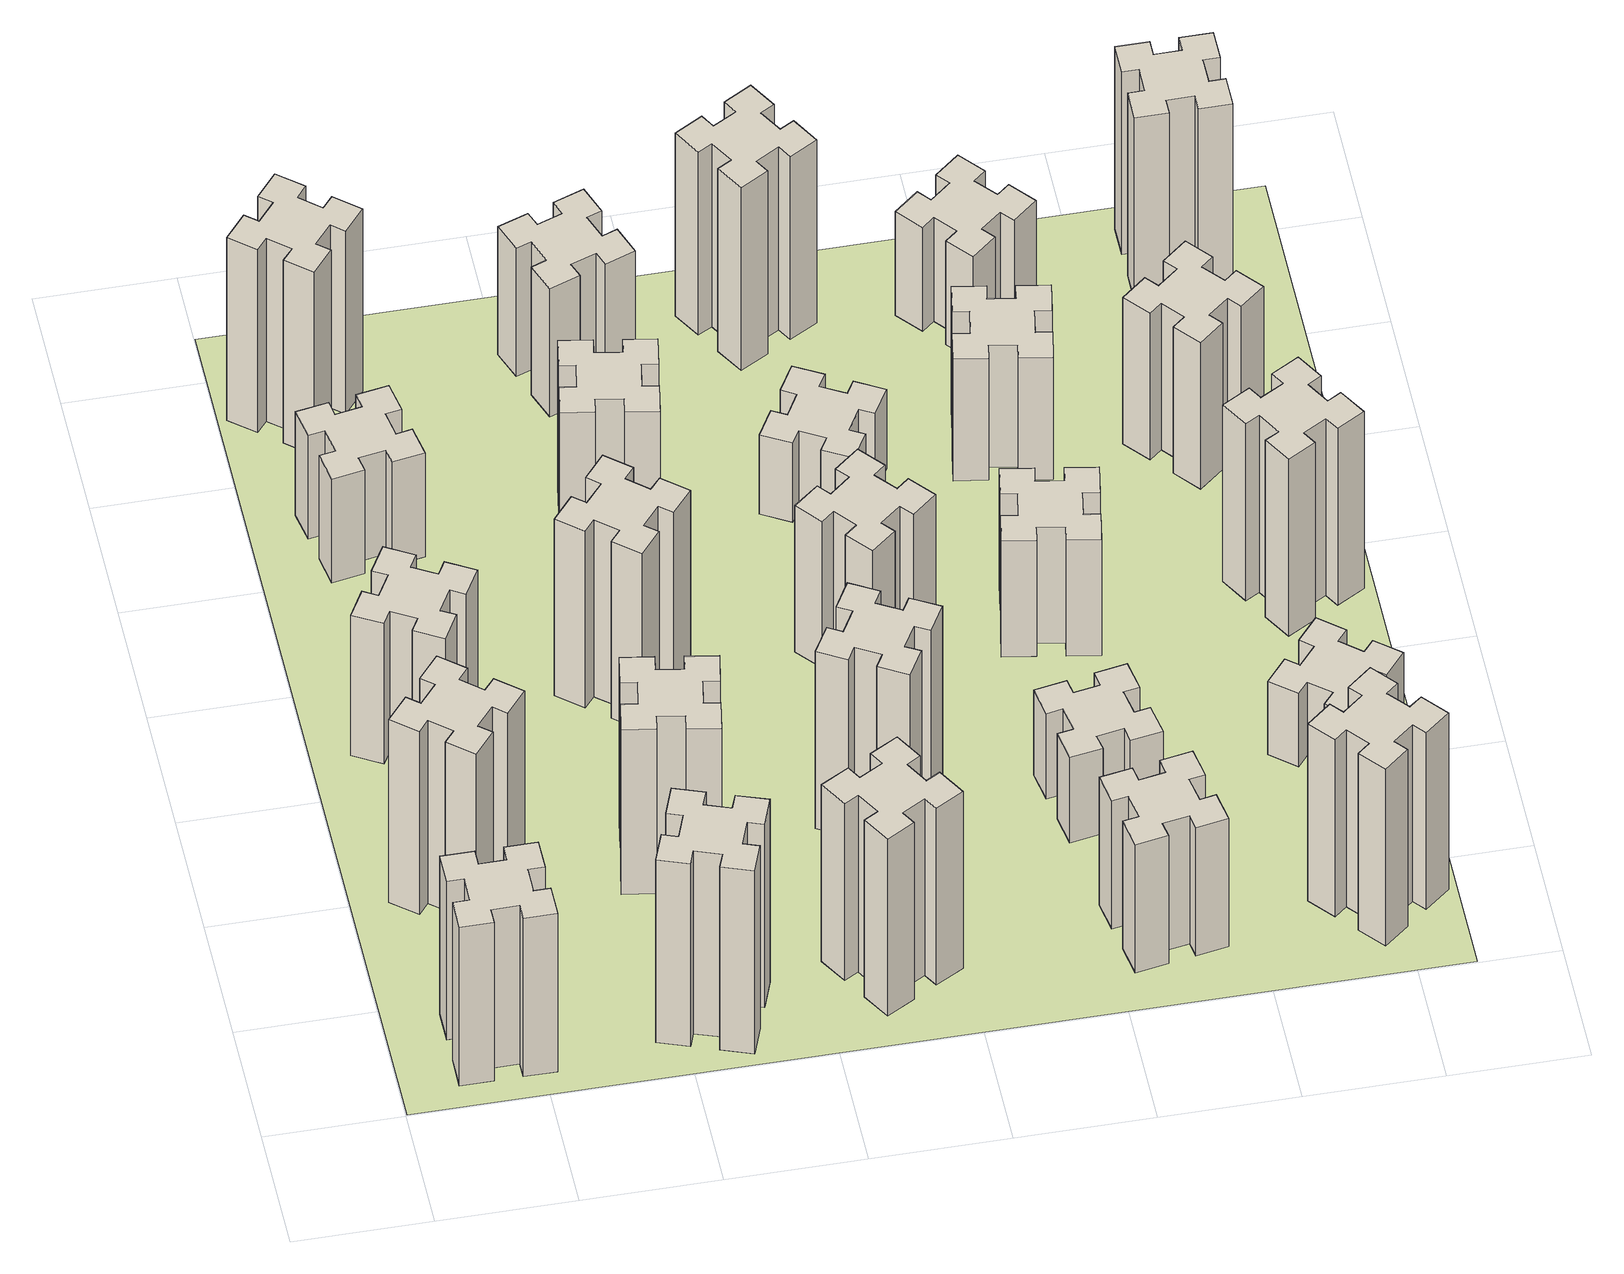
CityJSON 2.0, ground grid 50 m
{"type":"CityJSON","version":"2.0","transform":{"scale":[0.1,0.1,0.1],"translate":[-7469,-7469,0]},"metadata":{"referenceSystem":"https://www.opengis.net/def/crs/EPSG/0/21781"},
"CityObjects":{
"building1":{"type":"Building","attributes":{"class":"1000","function":"1000","usage":"1000","yearOfConstruction":2016,"roofType":"1000","measuredHeight":78,"storeysAboveGround":30,"storeysBelowGround":0},"geometry":[{"type":"Solid","lod":"1","boundaries":[[[[0,1,2,3,4,5,6,7,8,9,10,11,12,13,14,15,16,17,18,19]],[[17,16,20,21]],[[16,15,22,20]],[[15,14,23,22]],[[14,13,24,23]],[[13,12,25,24]],[[12,11,26,25]],[[11,10,27,26]],[[10,9,28,27]],[[9,8,29,28]],[[8,7,30,29]],[[7,6,31,30]],[[6,5,32,31]],[[5,4,33,32]],[[4,3,34,33]],[[3,2,35,34]],[[2,1,36,35]],[[1,0,37,36]],[[0,19,38,37]],[[19,18,39,38]],[[18,17,21,39]],[[24,25,26,27,28,29,30,31,32,33,34,35,36,37,38,39,21,20,22,23]]]]}]},
"building2":{"type":"Building","attributes":{"class":"1000","function":"1000","usage":"1000","yearOfConstruction":2016,"roofType":"1000","measuredHeight":90,"storeysAboveGround":30,"storeysBelowGround":0},"geometry":[{"type":"Solid","lod":"1","boundaries":[[[[40,41,42,43,44,45,46,47,48,49,50,51,52,53,54,55,56,57,58,59]],[[57,56,60,61]],[[56,55,62,60]],[[55,54,63,62]],[[54,53,64,63]],[[53,52,65,64]],[[52,51,66,65]],[[51,50,67,66]],[[50,49,68,67]],[[49,48,69,68]],[[48,47,70,69]],[[47,46,71,70]],[[46,45,72,71]],[[45,44,73,72]],[[44,43,74,73]],[[43,42,75,74]],[[42,41,76,75]],[[41,40,77,76]],[[40,59,78,77]],[[59,58,79,78]],[[58,57,61,79]],[[64,65,66,67,68,69,70,71,72,73,74,75,76,77,78,79,61,60,62,63]]]]}]},
"building3":{"type":"Building","attributes":{"class":"1000","function":"1000","usage":"1000","yearOfConstruction":2016,"roofType":"1000","measuredHeight":69,"storeysAboveGround":30,"storeysBelowGround":0},"geometry":[{"type":"Solid","lod":"1","boundaries":[[[[80,81,82,83,84,85,86,87,88,89,90,91,92,93,94,95,96,97,98,99]],[[97,96,100,101]],[[96,95,102,100]],[[95,94,103,102]],[[94,93,104,103]],[[93,92,105,104]],[[92,91,106,105]],[[91,90,107,106]],[[90,89,108,107]],[[89,88,109,108]],[[88,87,110,109]],[[87,86,111,110]],[[86,85,112,111]],[[85,84,113,112]],[[84,83,114,113]],[[83,82,115,114]],[[82,81,116,115]],[[81,80,117,116]],[[80,99,118,117]],[[99,98,119,118]],[[98,97,101,119]],[[104,105,106,107,108,109,110,111,112,113,114,115,116,117,118,119,101,100,102,103]]]]}]},
"building4":{"type":"Building","attributes":{"class":"1000","function":"1000","usage":"1000","yearOfConstruction":2016,"roofType":"1000","measuredHeight":51,"storeysAboveGround":30,"storeysBelowGround":0},"geometry":[{"type":"Solid","lod":"1","boundaries":[[[[120,121,122,123,124,125,126,127,128,129,130,131,132,133,134,135,136,137,138,139]],[[137,136,140,141]],[[136,135,142,140]],[[135,134,143,142]],[[134,133,144,143]],[[133,132,145,144]],[[132,131,146,145]],[[131,130,147,146]],[[130,129,148,147]],[[129,128,149,148]],[[128,127,150,149]],[[127,126,151,150]],[[126,125,152,151]],[[125,124,153,152]],[[124,123,154,153]],[[123,122,155,154]],[[122,121,156,155]],[[121,120,157,156]],[[120,139,158,157]],[[139,138,159,158]],[[138,137,141,159]],[[144,145,146,147,148,149,150,151,152,153,154,155,156,157,158,159,141,140,142,143]]]]}]},
"building5":{"type":"Building","attributes":{"class":"1000","function":"1000","usage":"1000","yearOfConstruction":2016,"roofType":"1000","measuredHeight":90,"storeysAboveGround":30,"storeysBelowGround":0},"geometry":[{"type":"Solid","lod":"1","boundaries":[[[[160,161,162,163,164,165,166,167,168,169,170,171,172,173,174,175,176,177,178,179]],[[177,176,180,181]],[[176,175,182,180]],[[175,174,183,182]],[[174,173,184,183]],[[173,172,185,184]],[[172,171,186,185]],[[171,170,187,186]],[[170,169,188,187]],[[169,168,189,188]],[[168,167,190,189]],[[167,166,191,190]],[[166,165,192,191]],[[165,164,193,192]],[[164,163,194,193]],[[163,162,195,194]],[[162,161,196,195]],[[161,160,197,196]],[[160,179,198,197]],[[179,178,199,198]],[[178,177,181,199]],[[184,185,186,187,188,189,190,191,192,193,194,195,196,197,198,199,181,180,182,183]]]]}]},
"building6":{"type":"Building","attributes":{"class":"1000","function":"1000","usage":"1000","yearOfConstruction":2016,"roofType":"1000","measuredHeight":90,"storeysAboveGround":30,"storeysBelowGround":0},"geometry":[{"type":"Solid","lod":"1","boundaries":[[[[200,201,202,203,204,205,206,207,208,209,210,211,212,213,214,215,216,217,218,219]],[[217,216,220,221]],[[216,215,222,220]],[[215,214,223,222]],[[214,213,224,223]],[[213,212,225,224]],[[212,211,226,225]],[[211,210,227,226]],[[210,209,228,227]],[[209,208,229,228]],[[208,207,230,229]],[[207,206,231,230]],[[206,205,232,231]],[[205,204,233,232]],[[204,203,234,233]],[[203,202,235,234]],[[202,201,236,235]],[[201,200,237,236]],[[200,219,238,237]],[[219,218,239,238]],[[218,217,221,239]],[[224,225,226,227,228,229,230,231,232,233,234,235,236,237,238,239,221,220,222,223]]]]}]},
"building7":{"type":"Building","attributes":{"class":"1000","function":"1000","usage":"1000","yearOfConstruction":2016,"roofType":"1000","measuredHeight":81,"storeysAboveGround":30,"storeysBelowGround":0},"geometry":[{"type":"Solid","lod":"1","boundaries":[[[[240,241,242,243,244,245,246,247,248,249,250,251,252,253,254,255,256,257,258,259]],[[257,256,260,261]],[[256,255,262,260]],[[255,254,263,262]],[[254,253,264,263]],[[253,252,265,264]],[[252,251,266,265]],[[251,250,267,266]],[[250,249,268,267]],[[249,248,269,268]],[[248,247,270,269]],[[247,246,271,270]],[[246,245,272,271]],[[245,244,273,272]],[[244,243,274,273]],[[243,242,275,274]],[[242,241,276,275]],[[241,240,277,276]],[[240,259,278,277]],[[259,258,279,278]],[[258,257,261,279]],[[264,265,266,267,268,269,270,271,272,273,274,275,276,277,278,279,261,260,262,263]]]]}]},
"building8":{"type":"Building","attributes":{"class":"1000","function":"1000","usage":"1000","yearOfConstruction":2016,"roofType":"1000","measuredHeight":87,"storeysAboveGround":30,"storeysBelowGround":0},"geometry":[{"type":"Solid","lod":"1","boundaries":[[[[280,281,282,283,284,285,286,287,288,289,290,291,292,293,294,295,296,297,298,299]],[[297,296,300,301]],[[296,295,302,300]],[[295,294,303,302]],[[294,293,304,303]],[[293,292,305,304]],[[292,291,306,305]],[[291,290,307,306]],[[290,289,308,307]],[[289,288,309,308]],[[288,287,310,309]],[[287,286,311,310]],[[286,285,312,311]],[[285,284,313,312]],[[284,283,314,313]],[[283,282,315,314]],[[282,281,316,315]],[[281,280,317,316]],[[280,299,318,317]],[[299,298,319,318]],[[298,297,301,319]],[[304,305,306,307,308,309,310,311,312,313,314,315,316,317,318,319,301,300,302,303]]]]}]},
"building9":{"type":"Building","attributes":{"class":"1000","function":"1000","usage":"1000","yearOfConstruction":2016,"roofType":"1000","measuredHeight":87,"storeysAboveGround":30,"storeysBelowGround":0},"geometry":[{"type":"Solid","lod":"1","boundaries":[[[[320,321,322,323,324,325,326,327,328,329,330,331,332,333,334,335,336,337,338,339]],[[337,336,340,341]],[[336,335,342,340]],[[335,334,343,342]],[[334,333,344,343]],[[333,332,345,344]],[[332,331,346,345]],[[331,330,347,346]],[[330,329,348,347]],[[329,328,349,348]],[[328,327,350,349]],[[327,326,351,350]],[[326,325,352,351]],[[325,324,353,352]],[[324,323,354,353]],[[323,322,355,354]],[[322,321,356,355]],[[321,320,357,356]],[[320,339,358,357]],[[339,338,359,358]],[[338,337,341,359]],[[344,345,346,347,348,349,350,351,352,353,354,355,356,357,358,359,341,340,342,343]]]]}]},
"building10":{"type":"Building","attributes":{"class":"1000","function":"1000","usage":"1000","yearOfConstruction":2016,"roofType":"1000","measuredHeight":72,"storeysAboveGround":30,"storeysBelowGround":0},"geometry":[{"type":"Solid","lod":"1","boundaries":[[[[360,361,362,363,364,365,366,367,368,369,370,371,372,373,374,375,376,377,378,379]],[[377,376,380,381]],[[376,375,382,380]],[[375,374,383,382]],[[374,373,384,383]],[[373,372,385,384]],[[372,371,386,385]],[[371,370,387,386]],[[370,369,388,387]],[[369,368,389,388]],[[368,367,390,389]],[[367,366,391,390]],[[366,365,392,391]],[[365,364,393,392]],[[364,363,394,393]],[[363,362,395,394]],[[362,361,396,395]],[[361,360,397,396]],[[360,379,398,397]],[[379,378,399,398]],[[378,377,381,399]],[[384,385,386,387,388,389,390,391,392,393,394,395,396,397,398,399,381,380,382,383]]]]}]},
"building11":{"type":"Building","attributes":{"class":"1000","function":"1000","usage":"1000","yearOfConstruction":2016,"roofType":"1000","measuredHeight":87,"storeysAboveGround":30,"storeysBelowGround":0},"geometry":[{"type":"Solid","lod":"1","boundaries":[[[[400,401,402,403,404,405,406,407,408,409,410,411,412,413,414,415,416,417,418,419]],[[417,416,420,421]],[[416,415,422,420]],[[415,414,423,422]],[[414,413,424,423]],[[413,412,425,424]],[[412,411,426,425]],[[411,410,427,426]],[[410,409,428,427]],[[409,408,429,428]],[[408,407,430,429]],[[407,406,431,430]],[[406,405,432,431]],[[405,404,433,432]],[[404,403,434,433]],[[403,402,435,434]],[[402,401,436,435]],[[401,400,437,436]],[[400,419,438,437]],[[419,418,439,438]],[[418,417,421,439]],[[424,425,426,427,428,429,430,431,432,433,434,435,436,437,438,439,421,420,422,423]]]]}]},
"building12":{"type":"Building","attributes":{"class":"1000","function":"1000","usage":"1000","yearOfConstruction":2016,"roofType":"1000","measuredHeight":63,"storeysAboveGround":30,"storeysBelowGround":0},"geometry":[{"type":"Solid","lod":"1","boundaries":[[[[440,441,442,443,444,445,446,447,448,449,450,451,452,453,454,455,456,457,458,459]],[[457,456,460,461]],[[456,455,462,460]],[[455,454,463,462]],[[454,453,464,463]],[[453,452,465,464]],[[452,451,466,465]],[[451,450,467,466]],[[450,449,468,467]],[[449,448,469,468]],[[448,447,470,469]],[[447,446,471,470]],[[446,445,472,471]],[[445,444,473,472]],[[444,443,474,473]],[[443,442,475,474]],[[442,441,476,475]],[[441,440,477,476]],[[440,459,478,477]],[[459,458,479,478]],[[458,457,461,479]],[[464,465,466,467,468,469,470,471,472,473,474,475,476,477,478,479,461,460,462,463]]]]}]},
"building13":{"type":"Building","attributes":{"class":"1000","function":"1000","usage":"1000","yearOfConstruction":2016,"roofType":"1000","measuredHeight":72,"storeysAboveGround":30,"storeysBelowGround":0},"geometry":[{"type":"Solid","lod":"1","boundaries":[[[[480,481,482,483,484,485,486,487,488,489,490,491,492,493,494,495,496,497,498,499]],[[497,496,500,501]],[[496,495,502,500]],[[495,494,503,502]],[[494,493,504,503]],[[493,492,505,504]],[[492,491,506,505]],[[491,490,507,506]],[[490,489,508,507]],[[489,488,509,508]],[[488,487,510,509]],[[487,486,511,510]],[[486,485,512,511]],[[485,484,513,512]],[[484,483,514,513]],[[483,482,515,514]],[[482,481,516,515]],[[481,480,517,516]],[[480,499,518,517]],[[499,498,519,518]],[[498,497,501,519]],[[504,505,506,507,508,509,510,511,512,513,514,515,516,517,518,519,501,500,502,503]]]]}]},
"building14":{"type":"Building","attributes":{"class":"1000","function":"1000","usage":"1000","yearOfConstruction":2016,"roofType":"1000","measuredHeight":39,"storeysAboveGround":30,"storeysBelowGround":0},"geometry":[{"type":"Solid","lod":"1","boundaries":[[[[520,521,522,523,524,525,526,527,528,529,530,531,532,533,534,535,536,537,538,539]],[[537,536,540,541]],[[536,535,542,540]],[[535,534,543,542]],[[534,533,544,543]],[[533,532,545,544]],[[532,531,546,545]],[[531,530,547,546]],[[530,529,548,547]],[[529,528,549,548]],[[528,527,550,549]],[[527,526,551,550]],[[526,525,552,551]],[[525,524,553,552]],[[524,523,554,553]],[[523,522,555,554]],[[522,521,556,555]],[[521,520,557,556]],[[520,539,558,557]],[[539,538,559,558]],[[538,537,541,559]],[[544,545,546,547,548,549,550,551,552,553,554,555,556,557,558,559,541,540,542,543]]]]}]},
"building15":{"type":"Building","attributes":{"class":"1000","function":"1000","usage":"1000","yearOfConstruction":2016,"roofType":"1000","measuredHeight":63,"storeysAboveGround":30,"storeysBelowGround":0},"geometry":[{"type":"Solid","lod":"1","boundaries":[[[[560,561,562,563,564,565,566,567,568,569,570,571,572,573,574,575,576,577,578,579]],[[577,576,580,581]],[[576,575,582,580]],[[575,574,583,582]],[[574,573,584,583]],[[573,572,585,584]],[[572,571,586,585]],[[571,570,587,586]],[[570,569,588,587]],[[569,568,589,588]],[[568,567,590,589]],[[567,566,591,590]],[[566,565,592,591]],[[565,564,593,592]],[[564,563,594,593]],[[563,562,595,594]],[[562,561,596,595]],[[561,560,597,596]],[[560,579,598,597]],[[579,578,599,598]],[[578,577,581,599]],[[584,585,586,587,588,589,590,591,592,593,594,595,596,597,598,599,581,580,582,583]]]]}]},
"building16":{"type":"Building","attributes":{"class":"1000","function":"1000","usage":"1000","yearOfConstruction":2016,"roofType":"1000","measuredHeight":90,"storeysAboveGround":30,"storeysBelowGround":0},"geometry":[{"type":"Solid","lod":"1","boundaries":[[[[600,601,602,603,604,605,606,607,608,609,610,611,612,613,614,615,616,617,618,619]],[[617,616,620,621]],[[616,615,622,620]],[[615,614,623,622]],[[614,613,624,623]],[[613,612,625,624]],[[612,611,626,625]],[[611,610,627,626]],[[610,609,628,627]],[[609,608,629,628]],[[608,607,630,629]],[[607,606,631,630]],[[606,605,632,631]],[[605,604,633,632]],[[604,603,634,633]],[[603,602,635,634]],[[602,601,636,635]],[[601,600,637,636]],[[600,619,638,637]],[[619,618,639,638]],[[618,617,621,639]],[[624,625,626,627,628,629,630,631,632,633,634,635,636,637,638,639,621,620,622,623]]]]}]},
"building17":{"type":"Building","attributes":{"class":"1000","function":"1000","usage":"1000","yearOfConstruction":2016,"roofType":"1000","measuredHeight":42,"storeysAboveGround":30,"storeysBelowGround":0},"geometry":[{"type":"Solid","lod":"1","boundaries":[[[[640,641,642,643,644,645,646,647,648,649,650,651,652,653,654,655,656,657,658,659]],[[657,656,660,661]],[[656,655,662,660]],[[655,654,663,662]],[[654,653,664,663]],[[653,652,665,664]],[[652,651,666,665]],[[651,650,667,666]],[[650,649,668,667]],[[649,648,669,668]],[[648,647,670,669]],[[647,646,671,670]],[[646,645,672,671]],[[645,644,673,672]],[[644,643,674,673]],[[643,642,675,674]],[[642,641,676,675]],[[641,640,677,676]],[[640,659,678,677]],[[659,658,679,678]],[[658,657,661,679]],[[664,665,666,667,668,669,670,671,672,673,674,675,676,677,678,679,661,660,662,663]]]]}]},
"building18":{"type":"Building","attributes":{"class":"1000","function":"1000","usage":"1000","yearOfConstruction":2016,"roofType":"1000","measuredHeight":57,"storeysAboveGround":30,"storeysBelowGround":0},"geometry":[{"type":"Solid","lod":"1","boundaries":[[[[680,681,682,683,684,685,686,687,688,689,690,691,692,693,694,695,696,697,698,699]],[[697,696,700,701]],[[696,695,702,700]],[[695,694,703,702]],[[694,693,704,703]],[[693,692,705,704]],[[692,691,706,705]],[[691,690,707,706]],[[690,689,708,707]],[[689,688,709,708]],[[688,687,710,709]],[[687,686,711,710]],[[686,685,712,711]],[[685,684,713,712]],[[684,683,714,713]],[[683,682,715,714]],[[682,681,716,715]],[[681,680,717,716]],[[680,699,718,717]],[[699,698,719,718]],[[698,697,701,719]],[[704,705,706,707,708,709,710,711,712,713,714,715,716,717,718,719,701,700,702,703]]]]}]},
"building19":{"type":"Building","attributes":{"class":"1000","function":"1000","usage":"1000","yearOfConstruction":2016,"roofType":"1000","measuredHeight":60,"storeysAboveGround":30,"storeysBelowGround":0},"geometry":[{"type":"Solid","lod":"1","boundaries":[[[[720,721,722,723,724,725,726,727,728,729,730,731,732,733,734,735,736,737,738,739]],[[737,736,740,741]],[[736,735,742,740]],[[735,734,743,742]],[[734,733,744,743]],[[733,732,745,744]],[[732,731,746,745]],[[731,730,747,746]],[[730,729,748,747]],[[729,728,749,748]],[[728,727,750,749]],[[727,726,751,750]],[[726,725,752,751]],[[725,724,753,752]],[[724,723,754,753]],[[723,722,755,754]],[[722,721,756,755]],[[721,720,757,756]],[[720,739,758,757]],[[739,738,759,758]],[[738,737,741,759]],[[744,745,746,747,748,749,750,751,752,753,754,755,756,757,758,759,741,740,742,743]]]]}]},
"building20":{"type":"Building","attributes":{"class":"1000","function":"1000","usage":"1000","yearOfConstruction":2016,"roofType":"1000","measuredHeight":87,"storeysAboveGround":30,"storeysBelowGround":0},"geometry":[{"type":"Solid","lod":"1","boundaries":[[[[760,761,762,763,764,765,766,767,768,769,770,771,772,773,774,775,776,777,778,779]],[[777,776,780,781]],[[776,775,782,780]],[[775,774,783,782]],[[774,773,784,783]],[[773,772,785,784]],[[772,771,786,785]],[[771,770,787,786]],[[770,769,788,787]],[[769,768,789,788]],[[768,767,790,789]],[[767,766,791,790]],[[766,765,792,791]],[[765,764,793,792]],[[764,763,794,793]],[[763,762,795,794]],[[762,761,796,795]],[[761,760,797,796]],[[760,779,798,797]],[[779,778,799,798]],[[778,777,781,799]],[[784,785,786,787,788,789,790,791,792,793,794,795,796,797,798,799,781,780,782,783]]]]}]},
"building21":{"type":"Building","attributes":{"class":"1000","function":"1000","usage":"1000","yearOfConstruction":2016,"roofType":"1000","measuredHeight":51,"storeysAboveGround":30,"storeysBelowGround":0},"geometry":[{"type":"Solid","lod":"1","boundaries":[[[[800,801,802,803,804,805,806,807,808,809,810,811,812,813,814,815,816,817,818,819]],[[817,816,820,821]],[[816,815,822,820]],[[815,814,823,822]],[[814,813,824,823]],[[813,812,825,824]],[[812,811,826,825]],[[811,810,827,826]],[[810,809,828,827]],[[809,808,829,828]],[[808,807,830,829]],[[807,806,831,830]],[[806,805,832,831]],[[805,804,833,832]],[[804,803,834,833]],[[803,802,835,834]],[[802,801,836,835]],[[801,800,837,836]],[[800,819,838,837]],[[819,818,839,838]],[[818,817,821,839]],[[824,825,826,827,828,829,830,831,832,833,834,835,836,837,838,839,821,820,822,823]]]]}]},
"building22":{"type":"Building","attributes":{"class":"1000","function":"1000","usage":"1000","yearOfConstruction":2016,"roofType":"1000","measuredHeight":36,"storeysAboveGround":30,"storeysBelowGround":0},"geometry":[{"type":"Solid","lod":"1","boundaries":[[[[840,841,842,843,844,845,846,847,848,849,850,851,852,853,854,855,856,857,858,859]],[[857,856,860,861]],[[856,855,862,860]],[[855,854,863,862]],[[854,853,864,863]],[[853,852,865,864]],[[852,851,866,865]],[[851,850,867,866]],[[850,849,868,867]],[[849,848,869,868]],[[848,847,870,869]],[[847,846,871,870]],[[846,845,872,871]],[[845,844,873,872]],[[844,843,874,873]],[[843,842,875,874]],[[842,841,876,875]],[[841,840,877,876]],[[840,859,878,877]],[[859,858,879,878]],[[858,857,861,879]],[[864,865,866,867,868,869,870,871,872,873,874,875,876,877,878,879,861,860,862,863]]]]}]},
"building23":{"type":"Building","attributes":{"class":"1000","function":"1000","usage":"1000","yearOfConstruction":2016,"roofType":"1000","measuredHeight":87,"storeysAboveGround":30,"storeysBelowGround":0},"geometry":[{"type":"Solid","lod":"1","boundaries":[[[[880,881,882,883,884,885,886,887,888,889,890,891,892,893,894,895,896,897,898,899]],[[897,896,900,901]],[[896,895,902,900]],[[895,894,903,902]],[[894,893,904,903]],[[893,892,905,904]],[[892,891,906,905]],[[891,890,907,906]],[[890,889,908,907]],[[889,888,909,908]],[[888,887,910,909]],[[887,886,911,910]],[[886,885,912,911]],[[885,884,913,912]],[[884,883,914,913]],[[883,882,915,914]],[[882,881,916,915]],[[881,880,917,916]],[[880,899,918,917]],[[899,898,919,918]],[[898,897,901,919]],[[904,905,906,907,908,909,910,911,912,913,914,915,916,917,918,919,901,900,902,903]]]]}]},
"building24":{"type":"Building","attributes":{"class":"1000","function":"1000","usage":"1000","yearOfConstruction":2016,"roofType":"1000","measuredHeight":72,"storeysAboveGround":30,"storeysBelowGround":0},"geometry":[{"type":"Solid","lod":"1","boundaries":[[[[920,921,922,923,924,925,926,927,928,929,930,931,932,933,934,935,936,937,938,939]],[[937,936,940,941]],[[936,935,942,940]],[[935,934,943,942]],[[934,933,944,943]],[[933,932,945,944]],[[932,931,946,945]],[[931,930,947,946]],[[930,929,948,947]],[[929,928,949,948]],[[928,927,950,949]],[[927,926,951,950]],[[926,925,952,951]],[[925,924,953,952]],[[924,923,954,953]],[[923,922,955,954]],[[922,921,956,955]],[[921,920,957,956]],[[920,939,958,957]],[[939,938,959,958]],[[938,937,941,959]],[[944,945,946,947,948,949,950,951,952,953,954,955,956,957,958,959,941,940,942,943]]]]}]},
"building25":{"type":"Building","attributes":{"class":"1000","function":"1000","usage":"1000","yearOfConstruction":2016,"roofType":"1000","measuredHeight":90,"storeysAboveGround":30,"storeysBelowGround":0},"geometry":[{"type":"Solid","lod":"1","boundaries":[[[[960,961,962,963,964,965,966,967,968,969,970,971,972,973,974,975,976,977,978,979]],[[977,976,980,981]],[[976,975,982,980]],[[975,974,983,982]],[[974,973,984,983]],[[973,972,985,984]],[[972,971,986,985]],[[971,970,987,986]],[[970,969,988,987]],[[969,968,989,988]],[[968,967,990,989]],[[967,966,991,990]],[[966,965,992,991]],[[965,964,993,992]],[[964,963,994,993]],[[963,962,995,994]],[[962,961,996,995]],[[961,960,997,996]],[[960,979,998,997]],[[979,978,999,998]],[[978,977,981,999]],[[984,985,986,987,988,989,990,991,992,993,994,995,996,997,998,999,981,980,982,983]]]]}]},
"landuse1":{"type":"LandUse","attributes":{"name":"plot1","function":"1010"},"geometry":[{"type":"MultiSurface","lod":"1","boundaries":[[[1000,1001,1002,1003]]]}]}
},
"vertices":[
[265,325,0],[265,225,0],[205,225,0],[205,105,0],[325,105,0],[325,165,0],[425,165,0],[425,105,0],[545,105,0],[545,225,0],[485,225,0],[485,325,0],[545,325,0],[545,445,0],[425,445,0],[425,385,0],[325,385,0],[325,445,0],[205,445,0],[205,325,0],[325,385,780],[325,445,780],[425,385,780],[425,445,780],[545,445,780],[545,325,780],[485,325,780],[485,225,780],[545,225,780],[545,105,780],[425,105,780],[425,165,780],[325,165,780],[325,105,780],[205,105,780],[205,225,780],[265,225,780],[265,325,780],[205,325,780],[205,445,780],
[484,1067,0],[408,1132,0],[446,1178,0],[354,1255,0],[277,1163,0],[323,1124,0],[259,1048,0],[213,1086,0],[136,994,0],[228,917,0],[266,963,0],[343,899,0],[304,853,0],[396,776,0],[473,868,0],[427,906,0],[492,983,0],[538,944,0],[615,1036,0],[523,1113,0],[492,983,900],[538,944,900],[427,906,900],[473,868,900],[396,776,900],[304,853,900],[343,899,900],[266,963,900],[228,917,900],[136,994,900],[213,1086,900],[259,1048,900],[323,1124,900],[277,1163,900],[354,1255,900],[446,1178,900],[408,1132,900],[484,1067,900],[523,1113,900],[615,1036,900],
[474,1826,0],[387,1876,0],[417,1928,0],[313,1988,0],[253,1884,0],[305,1854,0],[255,1767,0],[203,1797,0],[143,1693,0],[247,1633,0],[277,1685,0],[364,1635,0],[334,1583,0],[438,1523,0],[498,1627,0],[446,1657,0],[496,1744,0],[548,1714,0],[608,1818,0],[504,1878,0],[496,1744,690],[548,1714,690],[446,1657,690],[498,1627,690],[438,1523,690],[334,1583,690],[364,1635,690],[277,1685,690],[247,1633,690],[143,1693,690],[203,1797,690],[255,1767,690],[305,1854,690],[253,1884,690],[313,1988,690],[417,1928,690],[387,1876,690],[474,1826,690],[504,1878,690],[608,1818,690],
[405,2812,0],[307,2795,0],[297,2854,0],[178,2833,0],[199,2715,0],[258,2725,0],[276,2627,0],[217,2617,0],[237,2498,0],[356,2519,0],[345,2578,0],[444,2596,0],[454,2537,0],[572,2557,0],[551,2676,0],[492,2665,0],[475,2764,0],[534,2774,0],[513,2892,0],[395,2871,0],[475,2764,510],[534,2774,510],[492,2665,510],[551,2676,510],[572,2557,510],[454,2537,510],[444,2596,510],[345,2578,510],[356,2519,510],[237,2498,510],[217,2617,510],[276,2627,510],[258,2725,510],[199,2715,510],[178,2833,510],[297,2854,510],[307,2795,510],[405,2812,510],[395,2871,510],[513,2892,510],
[1029,360,0],[995,266,0],[939,287,0],[897,174,0],[1010,133,0],[1031,189,0],[1125,155,0],[1104,99,0],[1217,57,0],[1258,170,0],[1202,191,0],[1236,285,0],[1292,264,0],[1333,377,0],[1220,418,0],[1200,362,0],[1106,396,0],[1127,452,0],[1014,493,0],[973,380,0],[1106,396,900],[1127,452,900],[1200,362,900],[1220,418,900],[1333,377,900],[1292,264,900],[1236,285,900],[1202,191,900],[1258,170,900],[1217,57,900],[1104,99,900],[1125,155,900],[1031,189,900],[1010,133,900],[897,174,900],[939,287,900],[995,266,900],[1029,360,900],[973,380,900],[1014,493,900],
[384,3387,0],[308,3452,0],[346,3498,0],[254,3575,0],[177,3483,0],[223,3444,0],[159,3368,0],[113,3406,0],[36,3314,0],[128,3237,0],[166,3283,0],[243,3219,0],[204,3173,0],[296,3096,0],[373,3188,0],[327,3226,0],[392,3303,0],[438,3264,0],[515,3356,0],[423,3433,0],[392,3303,900],[438,3264,900],[327,3226,900],[373,3188,900],[296,3096,900],[204,3173,900],[243,3219,900],[166,3283,900],[128,3237,900],[36,3314,900],[113,3406,900],[159,3368,900],[223,3444,900],[177,3483,900],[254,3575,900],[346,3498,900],[308,3452,900],[384,3387,900],[423,3433,900],[515,3356,900],
[1047,916,0],[1145,898,0],[1135,839,0],[1253,818,0],[1274,937,0],[1215,947,0],[1232,1045,0],[1291,1035,0],[1312,1153,0],[1194,1174,0],[1184,1115,0],[1085,1132,0],[1096,1191,0],[977,1212,0],[957,1094,0],[1016,1084,0],[998,985,0],[939,996,0],[918,877,0],[1037,857,0],[998,985,810],[939,996,810],[1016,1084,810],[957,1094,810],[977,1212,810],[1096,1191,810],[1085,1132,810],[1184,1115,810],[1194,1174,810],[1312,1153,810],[1291,1035,810],[1232,1045,810],[1215,947,810],[1274,937,810],[1253,818,810],[1135,839,810],[1145,898,810],[1047,916,810],[1037,857,810],[918,877,810],
[1006,1803,0],[1083,1739,0],[1044,1693,0],[1136,1616,0],[1213,1708,0],[1167,1746,0],[1232,1823,0],[1278,1784,0],[1355,1876,0],[1263,1953,0],[1224,1907,0],[1148,1972,0],[1186,2018,0],[1094,2095,0],[1017,2003,0],[1063,1964,0],[999,1888,0],[953,1926,0],[876,1834,0],[968,1757,0],[999,1888,870],[953,1926,870],[1063,1964,870],[1017,2003,870],[1094,2095,870],[1186,2018,870],[1148,1972,870],[1224,1907,870],[1263,1953,870],[1355,1876,870],[1278,1784,870],[1232,1823,870],[1167,1746,870],[1213,1708,870],[1136,1616,870],[1044,1693,870],[1083,1739,870],[1006,1803,870],[968,1757,870],[876,1834,870],
[1744,496,0],[1657,446,0],[1627,498,0],[1523,438,0],[1583,334,0],[1635,364,0],[1685,277,0],[1633,247,0],[1693,143,0],[1797,203,0],[1767,255,0],[1854,305,0],[1884,253,0],[1988,313,0],[1928,417,0],[1876,387,0],[1826,474,0],[1878,504,0],[1818,608,0],[1714,548,0],[1826,474,870],[1878,504,870],[1876,387,870],[1928,417,870],[1988,313,870],[1884,253,870],[1854,305,870],[1767,255,870],[1797,203,870],[1693,143,870],[1633,247,870],[1685,277,870],[1635,364,870],[1583,334,870],[1523,438,870],[1627,498,870],[1657,446,870],[1744,496,870],[1714,548,870],[1818,608,870],
[1315,2527,0],[1332,2625,0],[1391,2615,0],[1412,2733,0],[1294,2754,0],[1284,2695,0],[1185,2712,0],[1196,2771,0],[1077,2792,0],[1057,2674,0],[1116,2664,0],[1098,2565,0],[1039,2576,0],[1018,2457,0],[1137,2437,0],[1147,2496,0],[1245,2478,0],[1235,2419,0],[1353,2398,0],[1374,2517,0],[1245,2478,720],[1235,2419,720],[1147,2496,720],[1137,2437,720],[1018,2457,720],[1039,2576,720],[1098,2565,720],[1116,2664,720],[1057,2674,720],[1077,2792,720],[1196,2771,720],[1185,2712,720],[1284,2695,720],[1294,2754,720],[1412,2733,720],[1391,2615,720],[1332,2625,720],[1315,2527,720],[1374,2517,720],[1353,2398,720],
[1926,1017,0],[1976,1104,0],[2028,1074,0],[2088,1178,0],[1984,1238,0],[1954,1186,0],[1867,1236,0],[1897,1288,0],[1793,1348,0],[1733,1244,0],[1785,1214,0],[1735,1127,0],[1683,1157,0],[1623,1053,0],[1727,993,0],[1757,1045,0],[1844,995,0],[1814,943,0],[1918,883,0],[1978,987,0],[1844,995,870],[1814,943,870],[1757,1045,870],[1727,993,870],[1623,1053,870],[1683,1157,870],[1735,1127,870],[1785,1214,870],[1733,1244,870],[1793,1348,870],[1897,1288,870],[1867,1236,870],[1954,1186,870],[1984,1238,870],[2088,1178,870],[2028,1074,870],[1976,1104,870],[1926,1017,870],[1978,987,870],[1918,883,870],
[1225,3456,0],[1131,3422,0],[1110,3478,0],[997,3437,0],[1039,3324,0],[1095,3345,0],[1129,3251,0],[1073,3230,0],[1114,3117,0],[1227,3159,0],[1206,3215,0],[1300,3249,0],[1320,3193,0],[1433,3234,0],[1392,3347,0],[1336,3326,0],[1302,3420,0],[1358,3440,0],[1317,3553,0],[1204,3512,0],[1302,3420,630],[1358,3440,630],[1336,3326,630],[1392,3347,630],[1433,3234,630],[1320,3193,630],[1300,3249,630],[1206,3215,630],[1227,3159,630],[1114,3117,630],[1073,3230,630],[1129,3251,630],[1095,3345,630],[1039,3324,630],[997,3437,630],[1110,3478,630],[1131,3422,630],[1225,3456,630],[1204,3512,630],[1317,3553,630],
[2072,1888,0],[2007,1964,0],[2053,2003,0],[1976,2095,0],[1884,2018,0],[1923,1972,0],[1846,1907,0],[1808,1953,0],[1716,1876,0],[1793,1784,0],[1839,1823,0],[1903,1746,0],[1857,1708,0],[1934,1616,0],[2026,1693,0],[1988,1739,0],[2064,1803,0],[2103,1757,0],[2195,1834,0],[2118,1926,0],[2064,1803,720],[2103,1757,720],[1988,1739,720],[2026,1693,720],[1934,1616,720],[1857,1708,720],[1903,1746,720],[1839,1823,720],[1793,1784,720],[1716,1876,720],[1808,1953,720],[1846,1907,720],[1923,1972,720],[1884,2018,720],[1976,2095,720],[2053,2003,720],[2007,1964,720],[2072,1888,720],[2118,1926,720],[2195,1834,720],
[2026,2497,0],[2076,2584,0],[2128,2554,0],[2188,2658,0],[2084,2718,0],[2054,2666,0],[1967,2716,0],[1997,2768,0],[1893,2828,0],[1833,2724,0],[1885,2694,0],[1835,2607,0],[1783,2637,0],[1723,2533,0],[1827,2473,0],[1857,2525,0],[1944,2475,0],[1914,2423,0],[2018,2363,0],[2078,2467,0],[1944,2475,390],[1914,2423,390],[1857,2525,390],[1827,2473,390],[1723,2533,390],[1783,2637,390],[1835,2607,390],[1885,2694,390],[1833,2724,390],[1893,2828,390],[1997,2768,390],[1967,2716,390],[2054,2666,390],[2084,2718,390],[2188,2658,390],[2128,2554,390],[2076,2584,390],[2026,2497,390],[2078,2467,390],[2018,2363,390],
[2665,258,0],[2764,276,0],[2774,217,0],[2892,237,0],[2871,356,0],[2812,345,0],[2795,444,0],[2854,454,0],[2833,572,0],[2715,551,0],[2725,492,0],[2627,475,0],[2617,534,0],[2498,513,0],[2519,395,0],[2578,405,0],[2596,307,0],[2537,297,0],[2557,178,0],[2676,199,0],[2596,307,630],[2537,297,630],[2578,405,630],[2519,395,630],[2498,513,630],[2617,534,630],[2627,475,630],[2725,492,630],[2715,551,630],[2833,572,630],[2854,454,630],[2795,444,630],[2812,345,630],[2871,356,630],[2892,237,630],[2774,217,630],[2764,276,630],[2665,258,630],[2676,199,630],[2557,178,630],
[1844,3556,0],[1757,3506,0],[1727,3558,0],[1623,3498,0],[1683,3394,0],[1735,3424,0],[1785,3337,0],[1733,3307,0],[1793,3203,0],[1897,3263,0],[1867,3315,0],[1954,3365,0],[1984,3313,0],[2088,3373,0],[2028,3477,0],[1976,3447,0],[1926,3534,0],[1978,3564,0],[1918,3668,0],[1814,3608,0],[1926,3534,900],[1978,3564,900],[1976,3447,900],[2028,3477,900],[2088,3373,900],[1984,3313,900],[1954,3365,900],[1867,3315,900],[1897,3263,900],[1793,3203,900],[1733,3307,900],[1785,3337,900],[1735,3424,900],[1683,3394,900],[1623,3498,900],[1727,3558,900],[1757,3506,900],[1844,3556,900],[1814,3608,900],[1918,3668,900],
[2625,1132,0],[2527,1115,0],[2517,1174,0],[2398,1153,0],[2419,1035,0],[2478,1045,0],[2496,947,0],[2437,937,0],[2457,818,0],[2576,839,0],[2565,898,0],[2664,916,0],[2674,857,0],[2792,877,0],[2771,996,0],[2712,985,0],[2695,1084,0],[2754,1094,0],[2733,1212,0],[2615,1191,0],[2695,1084,420],[2754,1094,420],[2712,985,420],[2771,996,420],[2792,877,420],[2674,857,420],[2664,916,420],[2565,898,420],[2576,839,420],[2457,818,420],[2437,937,420],[2496,947,420],[2478,1045,420],[2419,1035,420],[2398,1153,420],[2517,1174,420],[2527,1115,420],[2625,1132,420],[2615,1191,420],[2733,1212,420],
[2527,1756,0],[2625,1738,0],[2615,1679,0],[2733,1658,0],[2754,1777,0],[2695,1787,0],[2712,1885,0],[2771,1875,0],[2792,1993,0],[2674,2014,0],[2664,1955,0],[2565,1972,0],[2576,2031,0],[2457,2052,0],[2437,1934,0],[2496,1924,0],[2478,1825,0],[2419,1836,0],[2398,1717,0],[2517,1697,0],[2478,1825,570],[2419,1836,570],[2496,1924,570],[2437,1934,570],[2457,2052,570],[2576,2031,570],[2565,1972,570],[2664,1955,570],[2674,2014,570],[2792,1993,570],[2771,1875,570],[2712,1885,570],[2695,1787,570],[2754,1777,570],[2733,1658,570],[2615,1679,570],[2625,1738,570],[2527,1756,570],[2517,1697,570],[2398,1717,570],
[2664,2795,0],[2565,2812,0],[2576,2871,0],[2457,2892,0],[2437,2774,0],[2496,2764,0],[2478,2665,0],[2419,2676,0],[2398,2557,0],[2517,2537,0],[2527,2596,0],[2625,2578,0],[2615,2519,0],[2733,2498,0],[2754,2617,0],[2695,2627,0],[2712,2725,0],[2771,2715,0],[2792,2833,0],[2674,2854,0],[2712,2725,600],[2771,2715,600],[2695,2627,600],[2754,2617,600],[2733,2498,600],[2615,2519,600],[2625,2578,600],[2527,2596,600],[2517,2537,600],[2398,2557,600],[2419,2676,600],[2478,2665,600],[2496,2764,600],[2437,2774,600],[2457,2892,600],[2576,2871,600],[2565,2812,600],[2664,2795,600],[2674,2854,600],[2792,2833,600],
[3468,259,0],[3544,323,0],[3583,277,0],[3675,354,0],[3598,446,0],[3552,408,0],[3487,484,0],[3533,523,0],[3456,615,0],[3364,538,0],[3403,492,0],[3326,427,0],[3288,473,0],[3196,396,0],[3273,304,0],[3319,343,0],[3383,266,0],[3337,228,0],[3414,136,0],[3506,213,0],[3383,266,870],[3337,228,870],[3319,343,870],[3273,304,870],[3196,396,870],[3288,473,870],[3326,427,870],[3403,492,870],[3364,538,870],[3456,615,870],[3533,523,870],[3487,484,870],[3552,408,870],[3598,446,870],[3675,354,870],[3583,277,870],[3544,323,870],[3468,259,870],[3506,213,870],[3414,136,870],
[2712,3368,0],[2647,3444,0],[2693,3483,0],[2616,3575,0],[2524,3498,0],[2563,3452,0],[2486,3387,0],[2448,3433,0],[2356,3356,0],[2433,3264,0],[2479,3303,0],[2543,3226,0],[2497,3188,0],[2574,3096,0],[2666,3173,0],[2628,3219,0],[2704,3283,0],[2743,3237,0],[2835,3314,0],[2758,3406,0],[2704,3283,510],[2743,3237,510],[2628,3219,510],[2666,3173,510],[2574,3096,510],[2497,3188,510],[2543,3226,510],[2479,3303,510],[2433,3264,510],[2356,3356,510],[2448,3433,510],[2486,3387,510],[2563,3452,510],[2524,3498,510],[2616,3575,510],[2693,3483,510],[2647,3444,510],[2712,3368,510],[2758,3406,510],[2835,3314,510],
[3487,1006,0],[3552,1083,0],[3598,1044,0],[3675,1136,0],[3583,1213,0],[3544,1167,0],[3468,1232,0],[3506,1278,0],[3414,1355,0],[3337,1263,0],[3383,1224,0],[3319,1148,0],[3273,1186,0],[3196,1094,0],[3288,1017,0],[3326,1063,0],[3403,999,0],[3364,953,0],[3456,876,0],[3533,968,0],[3403,999,360],[3364,953,360],[3326,1063,360],[3288,1017,360],[3196,1094,360],[3273,1186,360],[3319,1148,360],[3383,1224,360],[3337,1263,360],[3414,1355,360],[3506,1278,360],[3468,1232,360],[3544,1167,360],[3583,1213,360],[3675,1136,360],[3598,1044,360],[3552,1083,360],[3487,1006,360],[3533,968,360],[3456,876,360],
[3556,1867,0],[3506,1954,0],[3558,1984,0],[3498,2088,0],[3394,2028,0],[3424,1976,0],[3337,1926,0],[3307,1978,0],[3203,1918,0],[3263,1814,0],[3315,1844,0],[3365,1757,0],[3313,1727,0],[3373,1623,0],[3477,1683,0],[3447,1735,0],[3534,1785,0],[3564,1733,0],[3668,1793,0],[3608,1897,0],[3534,1785,870],[3564,1733,870],[3447,1735,870],[3477,1683,870],[3373,1623,870],[3313,1727,870],[3365,1757,870],[3315,1844,870],[3263,1814,870],[3203,1918,870],[3307,1978,870],[3337,1926,870],[3424,1976,870],[3394,2028,870],[3498,2088,870],[3558,1984,870],[3506,1954,870],[3556,1867,870],[3608,1897,870],[3668,1793,870],
[3119,2563,0],[3183,2486,0],[3137,2448,0],[3214,2356,0],[3306,2433,0],[3268,2479,0],[3344,2543,0],[3383,2497,0],[3475,2574,0],[3398,2666,0],[3352,2628,0],[3287,2704,0],[3333,2743,0],[3256,2835,0],[3164,2758,0],[3203,2712,0],[3126,2647,0],[3088,2693,0],[2996,2616,0],[3073,2524,0],[3126,2647,720],[3088,2693,720],[3203,2712,720],[3164,2758,720],[3256,2835,720],[3333,2743,720],[3287,2704,720],[3352,2628,720],[3398,2666,720],[3475,2574,720],[3383,2497,720],[3344,2543,720],[3268,2479,720],[3306,2433,720],[3214,2356,720],[3137,2448,720],[3183,2486,720],[3119,2563,720],[3073,2524,720],[2996,2616,720],
[3285,3325,0],[3385,3325,0],[3385,3265,0],[3505,3265,0],[3505,3385,0],[3445,3385,0],[3445,3485,0],[3505,3485,0],[3505,3605,0],[3385,3605,0],[3385,3545,0],[3285,3545,0],[3285,3605,0],[3165,3605,0],[3165,3485,0],[3225,3485,0],[3225,3385,0],[3165,3385,0],[3165,3265,0],[3285,3265,0],[3225,3385,900],[3165,3385,900],[3225,3485,900],[3165,3485,900],[3165,3605,900],[3285,3605,900],[3285,3545,900],[3385,3545,900],[3385,3605,900],[3505,3605,900],[3505,3485,900],[3445,3485,900],[3445,3385,900],[3505,3385,900],[3505,3265,900],[3385,3265,900],[3385,3325,900],[3285,3325,900],[3285,3265,900],[3165,3265,900],
[5,3705,0],[3705,3705,0],[3705,5,0],[5,5,0]
]}
